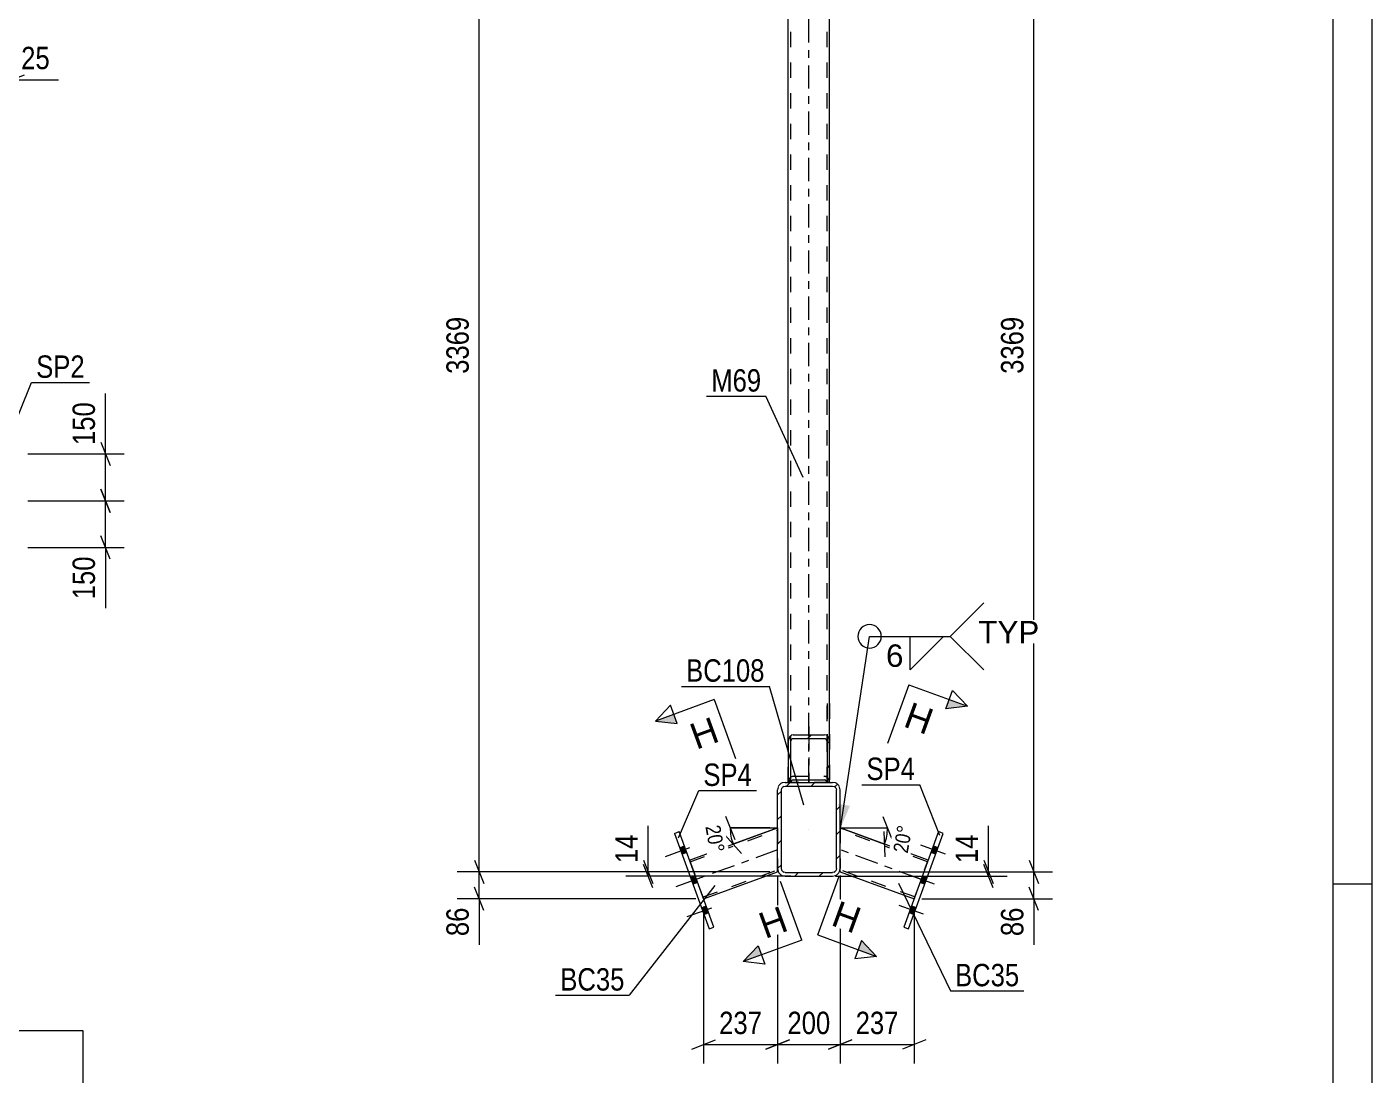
# Model space of a CAD drawing. Header units: millimetres. Extents: x -81 to 760, y -449 to 145.
# Drawn here: x 587.9 to 760.1, y -324.1 to -190 of the extents above; entities that cross this region are included whole.
import ezdxf

# ---------------------------------------------------------------- set-up
doc = ezdxf.new("R2010")
doc.units = ezdxf.units.MM
doc.linetypes.add('DXK_LINE_DOT2', pattern=[3.9198, 1.9599, -1.9599])
doc.linetypes.add('DXK_LINE_DOT3', pattern=[5.9187, 2.979, -0.9799, 0.9799, -0.9799])
doc.styles.add('Arial', font='ARIAL.TTF', dxfattribs={"height": 0.2})
doc.styles.add('Arial Narrow', font='ARIALN.TTF', dxfattribs={"height": 0.2})

# ---------------------------------------------------------------- blocks, each defined once
blk = doc.blocks.new('Unknown-389626899-1162 - 18990')
at = {"color": 5, "linetype": 'Continuous'}
for p, q in [((760.08, -448.66), (760.08, 145.34)), ((755.08, -443.66), (755.08, 140.34)), ((760.08, -299.66), (755.08, -299.66))]:
    blk.add_line(p, q, dxfattribs=at)
blk = doc.blocks.new('Unknown-389626899-72568 - 18990')
at = {"color": 7, "linetype": 'Continuous'}
for p, q in [((435.08, -318.41), (595.08, -318.41)), ((435.08, -329.66), (435.08, -318.41)), ((595.08, -318.41), (595.08, -329.66)), ((435.08, -329.66), (595.08, -329.66)), ((435.08, -329.66), (435.08, -334.66)), ((595.08, -329.66), (595.08, -334.66)), ((435.08, -334.66), (595.08, -334.66)), ((435.08, -334.66), (435.08, -339.66)), ((459.08, -334.66), (459.08, -339.66)), ((494.58, -334.66), (494.58, -339.66)), ((520.58, -334.66), (520.58, -339.66)), ((533.58, -334.66), (533.58, -339.66)), ((551.08, -334.66), (551.08, -339.66)), ((573.08, -334.66), (573.08, -339.66)), ((595.08, -334.66), (595.08, -339.66)), ((435.08, -339.66), (595.08, -339.66)), ((435.08, -339.71), (435.08, -345.11)), ((435.08, -339.71), (595.08, -339.71)), ((459.08, -339.66), (459.08, -345.16)), ((494.58, -339.66), (494.58, -345.16)), ((520.58, -339.66), (520.58, -345.16)), ((533.58, -339.66), (533.58, -345.16)), ((551.08, -339.66), (551.08, -345.16)), ((573.08, -339.66), (573.08, -345.16)), ((595.08, -339.71), (595.08, -345.11)), ((435.08, -345.11), (595.08, -345.11)), ((435.08, -345.21), (435.08, -350.61)), ((435.08, -345.21), (595.08, -345.21)), ((459.08, -345.16), (459.08, -350.66)), ((494.58, -345.16), (494.58, -350.66)), ((520.58, -345.16), (520.58, -350.66)), ((533.58, -345.16), (533.58, -350.66)), ((551.08, -345.16), (551.08, -350.66)), ((573.08, -345.16), (573.08, -350.66)), ((595.08, -345.21), (595.08, -350.61)), ((435.08, -350.61), (595.08, -350.61)), ((435.08, -350.71), (435.08, -356.11)), ((435.08, -350.71), (595.08, -350.71)), ((459.08, -350.66), (459.08, -356.16)), ((494.58, -350.66), (494.58, -356.16)), ((520.58, -350.66), (520.58, -356.16)), ((533.58, -350.66), (533.58, -356.16)), ((551.08, -350.66), (551.08, -356.16)), ((573.08, -350.66), (573.08, -356.16)), ((595.08, -350.71), (595.08, -356.11)), ((435.08, -356.11), (595.08, -356.11)), ((435.08, -356.21), (435.08, -361.61)), ((435.08, -356.21), (595.08, -356.21)), ((459.08, -356.16), (459.08, -361.66)), ((494.58, -356.16), (494.58, -361.66)), ((520.58, -356.16), (520.58, -361.66)), ((533.58, -356.16), (533.58, -361.66)), ((551.08, -356.16), (551.08, -361.66)), ((573.08, -356.16), (573.08, -361.66)), ((595.08, -356.21), (595.08, -361.61)), ((435.08, -361.61), (595.08, -361.61)), ((435.08, -361.71), (435.08, -367.11)), ((435.08, -361.71), (595.08, -361.71)), ((459.08, -361.66), (459.08, -367.16)), ((494.58, -361.66), (494.58, -367.16)), ((520.58, -361.66), (520.58, -367.16)), ((533.58, -361.66), (533.58, -367.16)), ((551.08, -361.66), (551.08, -367.16)), ((573.08, -361.66), (573.08, -367.16)), ((595.08, -361.71), (595.08, -367.11)), ((435.08, -367.11), (595.08, -367.11)), ((435.08, -367.21), (435.08, -372.61)), ((435.08, -367.21), (595.08, -367.21)), ((459.08, -367.16), (459.08, -372.66)), ((494.58, -367.16), (494.58, -372.66)), ((520.58, -367.16), (520.58, -372.66)), ((533.58, -367.16), (533.58, -372.66)), ((551.08, -367.16), (551.08, -372.66)), ((573.08, -367.16), (573.08, -372.66)), ((595.08, -367.21), (595.08, -372.61)), ((435.08, -372.61), (595.08, -372.61)), ((435.08, -372.71), (435.08, -378.11)), ((435.08, -372.71), (595.08, -372.71)), ((459.08, -372.66), (459.08, -378.16)), ((494.58, -372.66), (494.58, -378.16)), ((520.58, -372.66), (520.58, -378.16)), ((533.58, -372.66), (533.58, -378.16)), ((551.08, -372.66), (551.08, -378.16)), ((573.08, -372.66), (573.08, -378.16)), ((595.08, -372.71), (595.08, -378.11)), ((435.08, -378.11), (595.08, -378.11)), ((435.08, -378.21), (435.08, -383.61)), ((435.08, -378.21), (595.08, -378.21)), ((459.08, -378.16), (459.08, -383.66)), ((494.58, -378.16), (494.58, -383.66)), ((520.58, -378.16), (520.58, -383.66)), ((533.58, -378.16), (533.58, -383.66)), ((551.08, -378.16), (551.08, -383.66)), ((573.08, -378.16), (573.08, -383.66)), ((595.08, -378.21), (595.08, -383.61)), ((435.08, -383.61), (595.08, -383.61)), ((435.08, -383.71), (435.08, -389.11)), ((435.08, -383.71), (595.08, -383.71)), ((459.08, -383.66), (459.08, -389.16)), ((494.58, -383.66), (494.58, -389.16)), ((520.58, -383.66), (520.58, -389.16)), ((533.58, -383.66), (533.58, -389.16)), ((551.08, -383.66), (551.08, -389.16)), ((573.08, -383.66), (573.08, -389.16)), ((595.08, -383.71), (595.08, -389.11)), ((435.08, -389.11), (595.08, -389.11)), ((435.08, -389.21), (435.08, -394.61)), ((435.08, -389.21), (595.08, -389.21)), ((459.08, -389.16), (459.08, -394.66)), ((494.58, -389.16), (494.58, -394.66)), ((520.58, -389.16), (520.58, -394.66)), ((533.58, -389.16), (533.58, -394.66)), ((551.08, -389.16), (551.08, -394.66)), ((573.08, -389.16), (573.08, -394.66)), ((595.08, -389.21), (595.08, -394.61)), ((435.08, -394.61), (595.08, -394.61)), ((435.08, -394.71), (435.08, -400.11)), ((435.08, -394.71), (595.08, -394.71)), ((459.08, -394.66), (459.08, -400.16)), ((494.58, -394.66), (494.58, -400.16)), ((520.58, -394.66), (520.58, -400.16)), ((533.58, -394.66), (533.58, -400.16)), ((551.08, -394.66), (551.08, -400.16)), ((573.08, -394.66), (573.08, -400.16)), ((595.08, -394.71), (595.08, -400.11)), ((435.08, -400.11), (595.08, -400.11)), ((435.08, -400.21), (435.08, -405.61)), ((435.08, -400.21), (595.08, -400.21)), ((459.08, -400.16), (459.08, -405.66)), ((494.58, -400.16), (494.58, -405.66)), ((520.58, -400.16), (520.58, -405.66)), ((533.58, -400.16), (533.58, -405.66)), ((551.08, -400.16), (551.08, -405.66)), ((573.08, -400.16), (573.08, -405.66)), ((595.08, -400.21), (595.08, -405.61)), ((435.08, -405.61), (595.08, -405.61)), ((435.08, -405.71), (435.08, -411.11)), ((435.08, -405.71), (595.08, -405.71)), ((459.08, -405.66), (459.08, -411.16)), ((494.58, -405.66), (494.58, -411.16)), ((520.58, -405.66), (520.58, -411.16)), ((533.58, -405.66), (533.58, -411.16)), ((551.08, -405.66), (551.08, -411.16)), ((573.08, -405.66), (573.08, -411.16)), ((595.08, -405.71), (595.08, -411.11)), ((435.08, -411.11), (595.08, -411.11)), ((435.08, -411.21), (435.08, -416.61)), ((435.08, -411.21), (595.08, -411.21)), ((459.08, -411.16), (459.08, -416.66)), ((494.58, -411.16), (494.58, -416.66)), ((520.58, -411.16), (520.58, -416.66)), ((533.58, -411.16), (533.58, -416.66)), ((551.08, -411.16), (551.08, -416.66)), ((573.08, -411.16), (573.08, -416.66)), ((595.08, -411.21), (595.08, -416.61)), ((435.08, -416.61), (595.08, -416.61)), ((435.08, -416.71), (435.08, -422.11)), ((435.08, -416.71), (595.08, -416.71)), ((459.08, -416.66), (459.08, -422.16)), ((494.58, -416.66), (494.58, -422.16)), ((520.58, -416.66), (520.58, -422.16)), ((533.58, -416.66), (533.58, -422.16)), ((551.08, -416.66), (551.08, -422.16)), ((573.08, -416.66), (573.08, -422.16)), ((595.08, -416.71), (595.08, -422.11)), ((435.08, -422.11), (595.08, -422.11)), ((435.08, -422.21), (435.08, -427.61)), ((435.08, -422.21), (595.08, -422.21)), ((459.08, -422.16), (459.08, -427.66)), ((494.58, -422.16), (494.58, -427.66)), ((520.58, -422.16), (520.58, -427.66)), ((533.58, -422.16), (533.58, -427.66)), ((551.08, -422.16), (551.08, -427.66)), ((573.08, -422.16), (573.08, -427.66)), ((595.08, -422.21), (595.08, -427.61)), ((435.08, -427.61), (595.08, -427.61)), ((435.08, -427.71), (435.08, -433.11)), ((435.08, -427.71), (595.08, -427.71)), ((459.08, -427.66), (459.08, -433.16)), ((494.58, -427.66), (494.58, -433.16)), ((520.58, -427.66), (520.58, -433.16)), ((533.58, -427.66), (533.58, -433.16)), ((551.08, -427.66), (551.08, -433.16)), ((573.08, -427.66), (573.08, -433.16)), ((595.08, -427.71), (595.08, -433.11)), ((435.08, -433.11), (595.08, -433.11)), ((435.08, -433.21), (435.08, -438.61)), ((435.08, -433.21), (595.08, -433.21)), ((459.08, -433.16), (459.08, -438.66)), ((494.58, -433.16), (494.58, -438.66)), ((520.58, -433.16), (520.58, -438.66)), ((533.58, -433.16), (533.58, -438.66)), ((551.08, -433.16), (551.08, -438.66)), ((573.08, -433.16), (573.08, -438.66)), ((595.08, -433.21), (595.08, -438.61)), ((435.08, -438.61), (595.08, -438.61)), ((435.08, -438.66), (595.08, -438.66)), ((435.08, -438.66), (435.08, -443.66)), ((551.08, -438.66), (551.08, -443.66)), ((573.08, -438.66), (573.08, -443.66)), ((595.08, -438.66), (595.08, -443.66)), ((435.08, -443.66), (595.08, -443.66))]:
    blk.add_line(p, q, dxfattribs=at)
at = {"color": 7, "style": 'Arial Narrow'}
for s, height, width, p in [('GENERAL NOTES & WELD DETAILS :', 2.8633, 1.4, (436.24, -326.1)), ('REFER TYP DRAWING TYP-01', 1.9089, 1.6, (519.78, -326)), ("MATERIAL LIST FOR ASSEMBLY MK'D", 1.9089, 1.6, (436.24, -333.6)), ('TR14', 1.909, 1.794707, (530.08, -333.69)), ('1', 1.91, 1.794707, (557.16, -333.6)), ('No. Required', 1.9089, 1.6, (566.49, -333.6)), ('Mark', 1.909, 1.7, (436.42, -338.66)), ('Profile', 1.909, 1.7, (469.5, -338.66)), ('Material', 1.909, 1.7, (499.62, -338.6)), ('No.', 1.909, 1.7, (524.58, -338.6)), ('Length', 1.909, 1.7, (535.08, -338.6)), ('Area', 1.909, 1.7, (557.58, -338.6)), ('Weight', 1.909, 1.7, (577.08, -338.6))]:
    blk.add_text(s, height=height, dxfattribs=dict(at, width=width)).set_placement(p)
at = {"color": 7, "linetype": 'Continuous', "style": 'Arial Narrow'}
for s, height, width, p in [('BC108', 1.909, 1.794707, (436.58, -344.1)), ('RHS300*200*12', 1.9089, 1.794707, (461.08, -344.1)), ('E350', 1.909, 1.794707, (500.82, -344.1)), ('1', 1.91, 1.794707, (524.94, -344.1)), ('17200', 1.909, 1.794707, (535.48, -344.1)), ('17.1', 1.909, 1.794707, (559.21, -344.1)), ('1542.5', 1.909, 1.794707, (575.85, -344.1)), ('TR14', 1.909, 1.794707, (436.58, -349.6)), ('RHS300*200*12', 1.9089, 1.794707, (461.08, -349.6)), ('E350', 1.909, 1.794707, (500.82, -349.6)), ('1', 1.91, 1.794707, (524.94, -349.6)), ('16200', 1.909, 1.794707, (535.48, -349.6)), ('16.1', 1.909, 1.794707, (559.21, -349.6)), ('1452.8', 1.909, 1.794707, (575.85, -349.6)), ('M28', 1.909, 1.794707, (436.58, -355.1)), ('SHS132*8', 1.909, 1.794707, (461.08, -355.1)), ('E350', 1.909, 1.794707, (500.82, -355.1)), ('5', 1.91, 1.794707, (524.94, -355.1)), ('4012', 1.909, 1.794707, (537.67, -355.1)), ('2.1', 1.909, 1.794707, (561.4, -355.1)), ('608.3', 1.909, 1.794707, (578.04, -355.1)), ('M29', 1.909, 1.794707, (436.58, -360.6)), ('SHS132*8', 1.909, 1.794707, (461.08, -360.6)), ('E350', 1.909, 1.794707, (500.82, -360.6)), ('9', 1.91, 1.794707, (524.94, -360.6)), ('1946', 1.909, 1.794707, (537.67, -360.6)), ('1.0', 1.909, 1.794707, (561.4, -360.6)), ('528.9', 1.909, 1.794707, (578.04, -360.6)), ('M69', 1.909, 1.794707, (436.58, -366.1)), ('SHS132*8', 1.909, 1.794707, (461.08, -366.1)), ('E350', 1.909, 1.794707, (500.82, -366.1)), ('5', 1.91, 1.794707, (524.94, -366.1)), ('2890', 1.909, 1.794707, (537.67, -366.1)), ('1.5', 1.909, 1.794707, (561.4, -366.1)), ('450.1', 1.909, 1.794707, (578.04, -366.1)), ('SP4', 1.909, 1.794707, (436.58, -371.6)), ('PL16*325', 1.909, 1.794707, (461.08, -371.6)), ('E350', 1.909, 1.794707, (500.82, -371.6)), ('10', 1.909, 1.794707, (523.85, -371.6)), ('325', 1.909, 1.794707, (539.85, -371.6)), ('0.2', 1.909, 1.794707, (561.4, -371.6)), ('132.7', 1.909, 1.794707, (578.04, -371.6)), ('P23', 1.909, 1.794707, (436.58, -377.1)), ('PL25*712', 1.909, 1.794707, (461.08, -377.1)), ('E350', 1.909, 1.794707, (500.82, -377.1)), ('1', 1.91, 1.794707, (524.94, -377.1)), ('740', 1.909, 1.794707, (539.85, -377.1)), ('1.1', 1.909, 1.794707, (561.4, -377.1)), ('103.5', 1.909, 1.794707, (578.04, -377.1)), ('SP2', 1.909, 1.794707, (436.58, -382.6)), ('PL25*440', 1.909, 1.794707, (461.08, -382.6)), ('E350', 1.909, 1.794707, (500.82, -382.6)), ('2', 1.91, 1.794707, (524.94, -382.6)), ('540', 1.909, 1.794707, (539.85, -382.6)), ('0.5', 1.909, 1.794707, (561.4, -382.6)), ('93.3', 1.909, 1.794707, (580.23, -382.6)), ('SP1', 1.909, 1.794707, (436.58, -388.1)), ('PL25*300', 1.909, 1.794707, (461.08, -388.1)), ('E350', 1.909, 1.794707, (500.82, -388.1)), ('2', 1.91, 1.794707, (524.94, -388.1)), ('440', 1.909, 1.794707, (539.85, -388.1)), ('0.3', 1.909, 1.794707, (561.4, -388.1)), ('51.8', 1.909, 1.794707, (580.23, -388.1)), ('BC35', 1.909, 1.794707, (436.58, -393.6)), ('SHS132*6', 1.909, 1.794707, (461.08, -393.6)), ('E350', 1.909, 1.794707, (500.82, -393.6)), ('4', 1.91, 1.794707, (524.94, -393.6)), ('300', 1.909, 1.794707, (539.85, -393.6)), ('0.1', 1.909, 1.794707, (561.4, -393.6)), ('26.2', 1.909, 1.794707, (580.23, -393.6)), ('ST4', 1.909, 1.794707, (436.58, -399.1)), ('PL12*120', 1.909, 1.794707, (461.08, -399.1)), ('E350', 1.909, 1.794707, (500.82, -399.1)), ('32', 1.909, 1.794707, (523.85, -399.1)), ('120', 1.909, 1.794707, (539.85, -399.1)), ('0.0', 1.909, 1.794707, (561.4, -399.1)), ('21.4', 1.909, 1.794707, (580.23, -399.1)), ('TC45', 1.909, 1.794707, (436.58, -404.6)), ('SHS100*6', 1.909, 1.794707, (461.08, -404.6)), ('E350', 1.909, 1.794707, (500.82, -404.6)), ('4', 1.91, 1.794707, (524.94, -404.6)), ('300', 1.909, 1.794707, (539.85, -404.6)), ('0.1', 1.909, 1.794707, (561.4, -404.6)), ('20.0', 1.909, 1.794707, (580.23, -404.6)), ('M1436', 1.909, 1.794707, (436.58, -410.1)), ('RHS100*100*6', 1.9089, 1.794707, (461.08, -410.1)), ('E350', 1.909, 1.794707, (500.82, -410.1)), ('4', 1.91, 1.794707, (524.94, -410.1)), ('271', 1.909, 1.794707, (539.85, -410.1)), ('0.1', 1.909, 1.794707, (561.4, -410.1)), ('17.3', 1.909, 1.794707, (580.23, -410.1)), ('BC150', 1.909, 1.794707, (436.58, -415.6)), ('SHS132*6', 1.909, 1.794707, (461.08, -415.6)), ('E350', 1.909, 1.794707, (500.82, -415.6)), ('2', 1.91, 1.794707, (524.94, -415.6)), ('307', 1.909, 1.794707, (539.85, -415.6)), ('0.1', 1.909, 1.794707, (561.4, -415.6)), ('13.0', 1.909, 1.794707, (580.23, -415.6)), ('ST20', 1.909, 1.794707, (436.58, -421.1)), ('PL8*150', 1.909, 1.794707, (461.08, -421.1)), ('E350', 1.909, 1.794707, (500.82, -421.1)), ('6', 1.91, 1.794707, (524.94, -421.1)), ('270', 1.909, 1.794707, (539.85, -421.1)), ('0.1', 1.909, 1.794707, (561.4, -421.1)), ('11.0', 1.909, 1.794707, (580.23, -421.1)), ('BC149', 1.909, 1.794707, (436.58, -426.6)), ('SHS132*6', 1.909, 1.794707, (461.08, -426.6)), ('E350', 1.909, 1.794707, (500.82, -426.6)), ('1', 1.91, 1.794707, (524.94, -426.6)), ('333', 1.909, 1.794707, (539.85, -426.6)), ('0.2', 1.909, 1.794707, (561.4, -426.6)), ('7.4', 1.909, 1.794707, (582.41, -426.6)), ('BC149', 1.909, 1.794707, (436.58, -432.1)), ('SHS132*6', 1.909, 1.794707, (461.08, -432.1)), ('E350', 1.909, 1.794707, (500.82, -432.1)), ('1', 1.91, 1.794707, (524.94, -432.1)), ('332', 1.909, 1.794707, (539.85, -432.1)), ('0.2', 1.909, 1.794707, (561.4, -432.1)), ('7.3', 1.909, 1.794707, (582.41, -432.1)), ('ST6', 1.909, 1.794707, (436.58, -437.6)), ('PL6*96', 1.909, 1.794707, (461.08, -437.6)), ('E350', 1.909, 1.794707, (500.82, -437.6)), ('1', 1.91, 1.794707, (524.94, -437.6)), ('100', 1.909, 1.794707, (539.85, -437.6)), ('0.0', 1.909, 1.794707, (561.4, -437.6)), ('0.2', 1.909, 1.794707, (582.41, -437.6)), ('Total', 1.909, 1.7, (537.42, -442.16)), ('68.3', 1.909, 1.794707, (558.73, -442.16)), ('5087.4', 1.909, 1.794707, (575.85, -442.16))]:
    blk.add_text(s, height=height, dxfattribs=dict(at, width=width)).set_placement(p)
blk = doc.blocks.new('Bolt-389626899-33521 - 33341')
at = {"linetype": 'Continuous'}
for points in [[(672.37, -295.62), (672.07, -294.79), (671.47, -295.01), (671.77, -295.84)], [(672.37, -295.62), (672.07, -294.79), (671.47, -295.01), (671.77, -295.84)], [(672.37, -295.62), (672.07, -294.79), (671.47, -295.01), (671.77, -295.84)], [(673.78, -299.47), (673.47, -298.65), (672.87, -298.86), (673.17, -299.69)], [(673.78, -299.47), (673.47, -298.65), (672.87, -298.86), (673.17, -299.69)], [(675.18, -303.33), (674.88, -302.5), (674.28, -302.72), (674.58, -303.54)], [(675.18, -303.33), (674.88, -302.5), (674.28, -302.72), (674.58, -303.54)], [(675.18, -303.33), (674.88, -302.5), (674.28, -302.72), (674.58, -303.54)]]:
    blk.add_hatch(color=1, dxfattribs=at).paths.add_polyline_path(points)
at = {"color": 1, "linetype": 'Continuous'}
for p, q in [((672.71, -295.03), (669.59, -296.16)), ((672.71, -295.03), (669.59, -296.16)), ((672.71, -295.03), (669.59, -296.16)), ((672.07, -294.79), (671.47, -295.01)), ((672.07, -294.79), (671.47, -295.01)), ((672.07, -294.79), (671.47, -295.01)), ((672.37, -295.62), (671.77, -295.84)), ((672.37, -295.62), (671.77, -295.84)), ((672.37, -295.62), (671.77, -295.84)), ((674.11, -298.88), (670.99, -300.02)), ((674.11, -298.88), (670.99, -300.02)), ((673.47, -298.65), (672.87, -298.86)), ((673.47, -298.65), (672.87, -298.86)), ((673.78, -299.47), (673.17, -299.69)), ((673.78, -299.47), (673.17, -299.69)), ((675.52, -302.73), (672.4, -303.87)), ((675.52, -302.73), (672.4, -303.87)), ((675.52, -302.73), (672.4, -303.87)), ((674.88, -302.5), (674.28, -302.72)), ((674.88, -302.5), (674.28, -302.72)), ((674.88, -302.5), (674.28, -302.72)), ((675.18, -303.33), (674.58, -303.54)), ((675.18, -303.33), (674.58, -303.54)), ((675.18, -303.33), (674.58, -303.54))]:
    blk.add_line(p, q, dxfattribs=at)
blk = doc.blocks.new('Part-389626899-33393 - 33341')
at = {"color": 2, "linetype": 'Continuous'}
for p, q in [((703.28, -296.58), (692, -292.47)), ((692, -298.05), (692, -297.68)), ((692, -298.05), (692, -298.09)), ((692, -298.09), (701.47, -301.54))]:
    blk.add_line(p, q, dxfattribs=at)
at = {"color": 7, "linetype": 'DXK_LINE_DOT2'}
for p, q in [((692, -292.51), (692, -292.47)), ((692, -292.47), (692, -297.68)), ((703.19, -296.8), (692, -292.73)), ((701.55, -301.31), (692, -297.84)), ((701.47, -301.54), (703.28, -296.58))]:
    blk.add_line(p, q, dxfattribs=at)
at = {"color": 7, "linetype": 'DXK_LINE_DOT3'}
blk.add_line((702.37, -299.06), (692, -295.28), dxfattribs=at)
blk = doc.blocks.new('Part-389626899-33353 - 33341')
at = {"color": 2, "linetype": 'Continuous'}
for p, q in [((672.72, -296.58), (684, -292.47)), ((684, -298.09), (684, -297.68)), ((674.53, -301.54), (684, -298.09))]:
    blk.add_line(p, q, dxfattribs=at)
at = {"color": 7, "linetype": 'DXK_LINE_DOT2'}
for p, q in [((684, -292.51), (684, -292.47)), ((684, -292.47), (684, -297.68)), ((672.8, -296.8), (684, -292.73)), ((672.72, -296.58), (674.53, -301.54)), ((674.45, -301.31), (684, -297.84))]:
    blk.add_line(p, q, dxfattribs=at)
at = {"color": 7, "linetype": 'DXK_LINE_DOT3'}
blk.add_line((684, -295.28), (673.63, -299.06), dxfattribs=at)
blk = doc.blocks.new('Part-389626899-33357 - 33341')
at = {"linetype": 'Continuous'}
h = blk.add_hatch(dxfattribs=at)
h.set_pattern_fill('', scale=0.7, style=0, pattern_type=0)
h.set_pattern_definition([(45, (683.9988, -297.6845), (-1.57154, 1.57154), [])])
h.paths.add_polyline_path([(684, -287.6), (684, -297.68), (684.07, -298.05), (684.28, -298.36), (684.59, -298.57), (684.96, -298.64), (691.04, -298.64), (691.41, -298.57), (691.72, -298.36), (691.93, -298.05), (692, -297.68), (692, -287.6), (691.93, -287.24), (691.72, -286.93), (691.41, -286.72), (691.04, -286.64), (684.96, -286.64), (684.59, -286.72), (684.28, -286.93), (684.07, -287.24)])
h.paths.add_polyline_path([(684.62, -287.27), (684.78, -287.16), (684.96, -287.12), (691.04, -287.12), (691.22, -287.16), (691.38, -287.27), (691.48, -287.42), (691.52, -287.6), (691.52, -297.68), (691.48, -297.87), (691.38, -298.02), (691.22, -298.13), (691.04, -298.16), (684.96, -298.16), (684.78, -298.13), (684.62, -298.02), (684.52, -297.87), (684.48, -297.68), (684.48, -287.6), (684.52, -287.42)])
at = {"color": 2, "linetype": 'Continuous'}
for p, q in [((684.07, -287.24), (684, -287.6)), ((684.48, -287.6), (684.52, -287.42)), ((684.96, -286.64), (684.59, -286.72)), ((684.78, -287.16), (684.96, -287.12)), ((684.96, -286.64), (691.04, -286.64)), ((684.96, -287.12), (691.04, -287.12)), ((691.41, -286.72), (691.04, -286.64)), ((691.04, -287.12), (691.22, -287.16)), ((691.48, -287.42), (691.52, -287.6)), ((692, -287.6), (691.93, -287.24)), ((684, -297.68), (684, -287.6)), ((684.48, -297.68), (684.48, -287.6)), ((691.52, -297.68), (691.52, -287.6)), ((692, -297.68), (692, -287.6)), ((684, -297.68), (684.07, -298.05)), ((684.52, -297.87), (684.48, -297.68)), ((691.52, -297.68), (691.48, -297.87)), ((691.93, -298.05), (692, -297.68)), ((684.59, -298.57), (684.96, -298.64)), ((684.96, -298.16), (684.78, -298.13)), ((684.96, -298.16), (691.04, -298.16)), ((684.96, -298.64), (691.04, -298.64)), ((691.22, -298.13), (691.04, -298.16)), ((691.04, -298.64), (691.41, -298.57))]:
    blk.add_line(p, q, dxfattribs=at)
at = {"color": 7, "linetype": 'DXK_LINE_DOT3'}
blk.add_line((688, -292.64), (688, -292.64), dxfattribs=at)
at = {"color": 2, "linetype": 'Continuous'}
for centre, radius, start, end in [((684.96, -287.6), 0.96, 112.5, 157.5), ((684.96, -287.6), 0.48, 112.5, 157.5), ((691.04, -287.6), 0.48, 22.5, 67.5), ((691.04, -287.6), 0.96, 22.5, 67.5), ((684.96, -297.68), 0.96, 202.5, 247.5), ((684.96, -297.68), 0.48, 202.5, 247.5), ((691.04, -297.68), 0.48, 292.5, 337.5), ((691.04, -297.68), 0.96, 292.5, 337.5)]:
    blk.add_arc(centre, radius, start, end, dxfattribs=at)
blk = doc.blocks.new('Part-389626899-33349 - 33341')
at = {"color": 7, "linetype": 'DXK_LINE_DOT2'}
for p, q in [((685.36, -171.04), (690.64, -171.04)), ((685.36, -176.2), (685.36, -171.04)), ((685.68, -286.64), (685.68, -171.04)), ((690.32, -286.64), (690.32, -171.04)), ((690.64, -176.2), (690.64, -171.04)), ((685.36, -286.64), (685.36, -281.49)), ((690.64, -286.64), (690.64, -281.49)), ((690.64, -286.64), (685.36, -286.64))]:
    blk.add_line(p, q, dxfattribs=at)
at = {"color": 7, "linetype": 'DXK_LINE_DOT3'}
blk.add_line((688, -286.64), (688, -171.04), dxfattribs=at)
at = {"color": 2, "linetype": 'Continuous'}
for p, q in [((685.36, -281.49), (685.36, -176.2)), ((690.64, -281.49), (690.64, -176.2))]:
    blk.add_line(p, q, dxfattribs=at)
blk = doc.blocks.new('Part-389626899-33394 - 33341')
at = {"color": 2, "linetype": 'Continuous'}
for p, q in [((670.8, -293.17), (671.4, -292.95)), ((670.8, -293.17), (675.25, -305.39)), ((675.85, -305.17), (671.4, -292.95)), ((675.25, -305.39), (675.85, -305.17))]:
    blk.add_line(p, q, dxfattribs=at)
at = {"color": 7, "linetype": 'DXK_LINE_DOT3'}
blk.add_line((673.32, -299.17), (673.32, -299.17), dxfattribs=at)
blk = doc.blocks.new('Bolt-389626899-33524 - 33341')
at = {"linetype": 'Continuous'}
for points in [[(704.23, -295.84), (704.53, -295.01), (703.93, -294.79), (703.62, -295.62)], [(704.23, -295.84), (704.53, -295.01), (703.93, -294.79), (703.62, -295.62)], [(704.23, -295.84), (704.53, -295.01), (703.93, -294.79), (703.62, -295.62)], [(702.82, -299.69), (703.12, -298.86), (702.52, -298.65), (702.22, -299.47)], [(702.82, -299.69), (703.12, -298.86), (702.52, -298.65), (702.22, -299.47)], [(701.42, -303.54), (701.72, -302.72), (701.12, -302.5), (700.82, -303.33)], [(701.42, -303.54), (701.72, -302.72), (701.12, -302.5), (700.82, -303.33)], [(701.42, -303.54), (701.72, -302.72), (701.12, -302.5), (700.82, -303.33)]]:
    blk.add_hatch(color=1, dxfattribs=at).paths.add_polyline_path(points)
at = {"color": 1, "linetype": 'Continuous'}
for p, q in [((705.47, -295.82), (702.35, -294.69)), ((705.47, -295.82), (702.35, -294.69)), ((705.47, -295.82), (702.35, -294.69)), ((704.23, -295.84), (703.62, -295.62)), ((704.23, -295.84), (703.62, -295.62)), ((704.23, -295.84), (703.62, -295.62)), ((704.53, -295.01), (703.93, -294.79)), ((704.53, -295.01), (703.93, -294.79)), ((704.53, -295.01), (703.93, -294.79)), ((704.06, -299.67), (700.94, -298.54)), ((704.06, -299.67), (700.94, -298.54)), ((702.82, -299.69), (702.22, -299.47)), ((702.82, -299.69), (702.22, -299.47)), ((703.12, -298.86), (702.52, -298.65)), ((703.12, -298.86), (702.52, -298.65)), ((702.66, -303.53), (699.54, -302.39)), ((702.66, -303.53), (699.54, -302.39)), ((702.66, -303.53), (699.54, -302.39)), ((701.72, -302.72), (701.12, -302.5)), ((701.72, -302.72), (701.12, -302.5)), ((701.72, -302.72), (701.12, -302.5)), ((701.42, -303.54), (700.82, -303.33)), ((701.42, -303.54), (700.82, -303.33)), ((701.42, -303.54), (700.82, -303.33))]:
    blk.add_line(p, q, dxfattribs=at)
blk = doc.blocks.new('Part-389626899-33397 - 33341')
at = {"color": 2, "linetype": 'Continuous'}
for p, q in [((704.6, -292.95), (700.15, -305.17)), ((700.75, -305.39), (705.2, -293.17)), ((705.2, -293.17), (704.6, -292.95)), ((700.15, -305.17), (700.75, -305.39))]:
    blk.add_line(p, q, dxfattribs=at)
at = {"color": 7, "linetype": 'DXK_LINE_DOT3'}
blk.add_line((702.67, -299.17), (702.67, -299.17), dxfattribs=at)
blk = doc.blocks.new('Part-389626899-33449 - 33341')
at = {"linetype": 'Continuous'}
h = blk.add_hatch(dxfattribs=at)
h.set_pattern_fill('', scale=0.7, style=0, pattern_type=0)
h.set_pattern_definition([(45, (685.3588, -286.6445), (-1.57154, 1.57154), [])])
h.paths.add_polyline_path([(685.36, -281.49), (685.36, -286.64), (685.68, -286.64), (685.68, -281.49), (685.7, -281.31), (685.77, -281.15), (685.88, -281.05), (686, -281.02), (690, -281.02), (690.12, -281.05), (690.23, -281.15), (690.29, -281.31), (690.32, -281.49), (690.32, -286.64), (690.64, -286.64), (690.64, -281.49), (690.59, -281.13), (690.45, -280.82), (690.24, -280.61), (690, -280.54), (686, -280.54), (685.75, -280.61), (685.55, -280.82), (685.41, -281.13)])
at = {"color": 2, "linetype": 'Continuous'}
for p, q in [((686, -280.54), (685.75, -280.61)), ((686, -280.54), (690, -280.54)), ((690.24, -280.61), (690, -280.54)), ((685.41, -281.13), (685.36, -281.49)), ((685.36, -281.49), (685.36, -286.64)), ((685.68, -281.49), (685.7, -281.31)), ((685.68, -286.64), (685.68, -281.49)), ((685.88, -281.05), (686, -281.02)), ((686, -281.02), (690, -281.02)), ((690, -281.02), (690.12, -281.05)), ((690.29, -281.31), (690.32, -281.49)), ((690.32, -281.49), (690.32, -286.64)), ((690.64, -281.49), (690.59, -281.13)), ((690.64, -286.64), (690.64, -281.49)), ((685.36, -286.64), (685.68, -286.64)), ((685.7, -286.61), (685.7, -286.64)), ((686, -286.32), (685.88, -286.36)), ((686, -286.32), (690, -286.32)), ((690.12, -286.36), (690, -286.32)), ((690.3, -286.64), (690.29, -286.61)), ((690.32, -286.64), (690.64, -286.64))]:
    blk.add_line(p, q, dxfattribs=at)
at = {"color": 7, "linetype": 'DXK_LINE_DOT2'}
for p, q in [((685.36, -286.64), (685.36, -281.49)), ((685.68, -286.64), (685.68, -281.49)), ((690.32, -281.49), (690.32, -286.64)), ((690.64, -286.64), (690.64, -281.49)), ((685.36, -286.64), (685.38, -286.64)), ((685.38, -286.64), (685.41, -286.43)), ((685.38, -286.64), (685.7, -286.64)), ((685.75, -285.92), (686, -285.84)), ((686, -285.84), (690, -285.84)), ((690, -285.84), (690.24, -285.92)), ((690.32, -286.64), (690.3, -286.64)), ((690.3, -286.64), (690.64, -286.64)), ((690.59, -286.43), (690.62, -286.64))]:
    blk.add_line(p, q, dxfattribs=at)
at = {"color": 7, "linetype": 'DXK_LINE_DOT3'}
blk.add_line((688, -286.64), (688, -284.45), dxfattribs=at)
at = {"color": 2, "linetype": 'Continuous'}
for centre, radius, start, end in [((686.25, -281.32), 0.863, 124.9769, 167.0015), ((689.75, -281.32), 0.863, 12.9985, 55.0231), ((686.12, -281.41), 0.432, 124.9769, 167.0015), ((689.87, -281.41), 0.432, 12.9985, 55.0231), ((686.12, -286.71), 0.432, 124.9769, 167.0015), ((689.87, -286.71), 0.432, 12.9985, 55.0231)]:
    blk.add_arc(centre, radius, start, end, dxfattribs=at)
at = {"color": 7, "linetype": 'DXK_LINE_DOT2'}
for centre, start, end in [((686.25, -286.62), 124.9769, 167.0015), ((689.75, -286.62), 12.9985, 55.0231)]:
    blk.add_arc(centre, 0.863, start, end, dxfattribs=at)
blk = doc.blocks.new('Part-389626899-33452 - 33341')
at = {"color": 7, "linetype": 'DXK_LINE_DOT2'}
for p, q in [((685.36, -286.64), (685.36, -276.54)), ((685.68, -286.64), (685.68, -276.54)), ((690.32, -276.54), (690.32, -286.64)), ((690.64, -276.54), (690.64, -286.64)), ((685.36, -286.64), (690.64, -286.64)), ((685.41, -286.43), (685.38, -286.64)), ((685.7, -286.64), (685.7, -286.61)), ((685.88, -285.88), (685.75, -285.92)), ((686, -285.84), (685.88, -285.88)), ((685.88, -286.36), (686, -286.32)), ((686, -285.84), (690, -285.84)), ((686, -286.32), (690, -286.32)), ((690.23, -285.91), (690, -285.84)), ((690, -286.32), (690.12, -286.36)), ((690.24, -285.92), (690.23, -285.91)), ((690.29, -286.61), (690.3, -286.64)), ((690.32, -286.64), (690.3, -286.64)), ((690.62, -286.64), (690.59, -286.43))]:
    blk.add_line(p, q, dxfattribs=at)
at = {"color": 7, "linetype": 'DXK_LINE_DOT3'}
blk.add_line((688, -279.5), (688, -286.64), dxfattribs=at)
at = {"color": 7, "linetype": 'DXK_LINE_DOT2'}
for centre, radius, start, end in [((686.25, -286.62), 0.863, 124.9769, 167.0015), ((686.12, -286.71), 0.432, 124.9769, 167.0015), ((689.87, -286.71), 0.432, 12.9985, 55.0231), ((689.75, -286.62), 0.863, 12.9985, 55.0231)]:
    blk.add_arc(centre, radius, start, end, dxfattribs=at)
blk = doc.blocks.new('StraightDimension-389626899-35190 - 33341')
at = {"color": 7, "linetype": 'Continuous'}
for p, q in [((684, -298.68), (684, -322.61)), ((692, -298.58), (692, -322.61)), ((682.5, -320.81), (685.5, -319.61)), ((684, -320.21), (692, -320.21)), ((693.5, -319.61), (690.5, -320.81))]:
    blk.add_line(p, q, dxfattribs=at)
at = {"color": 0}
blk.add_wipeout([(691.34, -319.46), (691.34, -315.26), (684.66, -315.26), (684.66, -319.46)], dxfattribs=at)
at = {"color": 3, "style": 'Arial Narrow'}
blk.add_text('200', height=2.863, dxfattribs=at).set_placement((685.26, -318.86))
blk = doc.blocks.new('StraightDimension-389626899-35402 - 33341')
at = {"color": 7, "linetype": 'Continuous'}
for p, q in [((666.83, -296.59), (668.03, -299.59)), ((668.03, -300.14), (666.83, -297.14)), ((683, -298.09), (664.58, -298.09)), ((685.68, -298.64), (664.58, -298.64)), ((667.43, -298.64), (667.43, -298.09))]:
    blk.add_line(p, q, dxfattribs=at)
at = {"color": 0}
blk.add_wipeout([(666.68, -292.71), (662.48, -292.71), (662.48, -297.57), (666.68, -297.57)], dxfattribs=at)
at = {"color": 7, "linetype": 'Continuous'}
blk.add_line((667.43, -298.09), (667.43, -292.19), dxfattribs=at)
blk.add_line((667.43, -298.09), (667.43, -292.19), dxfattribs=at)
at = {"color": 3, "style": 'Arial Narrow'}
blk.add_text('14', height=2.863, rotation=90.0002, dxfattribs=at).set_placement((666.08, -296.97))
blk = doc.blocks.new('StraightDimension-389626899-35464 - 33341')
at = {"color": 7, "linetype": 'Continuous'}
for p, q in [((710.38, -296.59), (711.58, -299.59)), ((711.58, -300.14), (710.38, -297.14)), ((691.41, -298.64), (713.38, -298.64)), ((693, -298.09), (713.38, -298.09)), ((710.98, -298.64), (710.98, -298.09))]:
    blk.add_line(p, q, dxfattribs=at)
at = {"color": 0}
blk.add_wipeout([(710.23, -292.71), (706.03, -292.71), (706.03, -297.57), (710.23, -297.57)], dxfattribs=at)
at = {"color": 7, "linetype": 'Continuous'}
blk.add_line((710.98, -298.09), (710.98, -292.19), dxfattribs=at)
blk.add_line((710.98, -298.09), (710.98, -292.19), dxfattribs=at)
at = {"color": 3, "style": 'Arial Narrow'}
blk.add_text('14', height=2.863, rotation=90.0002, dxfattribs=at).set_placement((709.63, -296.97))
blk = doc.blocks.new('StraightDimension-389626899-44409 - 33341')
at = {"color": 7, "linetype": 'Continuous'}
for p, q in [((717.4, -164.82), (716.2, -161.82)), ((704.27, -163.32), (719.2, -163.32)), ((716.8, -298.09), (716.8, -163.32)), ((716.2, -296.59), (717.4, -299.59)), ((693, -298.09), (719.2, -298.09))]:
    blk.add_line(p, q, dxfattribs=at)
at = {"color": 0}
blk.add_wipeout([(716.05, -226.45), (711.85, -226.45), (711.85, -234.96), (716.05, -234.96)], dxfattribs=at)
at = {"color": 3, "style": 'Arial Narrow'}
blk.add_text('3369', height=2.863, rotation=90.0002, dxfattribs=at).set_placement((715.45, -234.36))
blk = doc.blocks.new('StraightDimension-389626899-35189 - 33341')
at = {"color": 7, "linetype": 'Continuous'}
for p, q in [((692, -298.58), (692, -322.61)), ((701.47, -302.54), (701.47, -322.61)), ((690.5, -320.81), (693.5, -319.61)), ((692, -320.21), (701.47, -320.21)), ((702.97, -319.61), (699.97, -320.81))]:
    blk.add_line(p, q, dxfattribs=at)
at = {"color": 0}
blk.add_wipeout([(700.08, -319.46), (700.08, -315.26), (693.39, -315.26), (693.39, -319.46)], dxfattribs=at)
at = {"color": 3, "style": 'Arial Narrow'}
blk.add_text('237', height=2.863, dxfattribs=at).set_placement((693.99, -318.86))
blk = doc.blocks.new('StraightDimension-389626899-35191 - 33341')
at = {"color": 7, "linetype": 'Continuous'}
for p, q in [((684, -298.68), (684, -322.61)), ((674.53, -302.54), (674.53, -322.61)), ((673.03, -320.81), (676.03, -319.61)), ((674.53, -320.21), (684, -320.21)), ((685.5, -319.61), (682.5, -320.81))]:
    blk.add_line(p, q, dxfattribs=at)
at = {"color": 0}
blk.add_wipeout([(682.61, -319.46), (682.61, -315.26), (675.92, -315.26), (675.92, -319.46)], dxfattribs=at)
at = {"color": 3, "style": 'Arial Narrow'}
blk.add_text('237', height=2.863, dxfattribs=at).set_placement((676.52, -318.86))
blk = doc.blocks.new('AngleDimension-389626899-44219 - 33341')
at = {"color": 7, "linetype": 'Continuous'}
for p, q in [((677.33, -290.97), (678.53, -293.97)), ((683, -292.47), (677.93, -292.47)), ((677.93, -292.47), (683.93, -292.47)), ((678.3, -294.53), (683.93, -292.47)), ((679.37, -295.73), (677.22, -293.32))]:
    blk.add_line(p, q, dxfattribs=at)
blk.add_arc((683.93, -292.47), 6, 180, 199.9993, dxfattribs=at)
at = {"color": 0}
blk.add_wipeout([(675.04, -296.23), (677.79, -295.74), (677.05, -291.5), (674.29, -291.99)], dxfattribs=at)
at = {"color": 3, "style": 'Arial Narrow'}
blk.add_text('20°', height=1.909, rotation=-80.0021, dxfattribs=at).set_placement((674.75, -292.31))
blk = doc.blocks.new('AngleDimension-389626899-44224 - 33341')
at = {"color": 7, "linetype": 'Continuous'}
for p, q in [((698.06, -292.5), (692.06, -292.5)), ((697.7, -294.55), (692.06, -292.5)), ((697.46, -291), (698.66, -294)), ((692.94, -292.82), (697.7, -294.55)), ((697.75, -296.17), (697.65, -292.94))]:
    blk.add_line(p, q, dxfattribs=at)
blk.add_arc((692.06, -292.5), 6, 340.0006, 0, dxfattribs=at)
at = {"color": 0}
blk.add_wipeout([(701.71, -292.01), (698.95, -291.53), (698.21, -295.77), (700.96, -296.25)], dxfattribs=at)
at = {"color": 3, "style": 'Arial Narrow'}
blk.add_text('20°', height=1.909, rotation=80.0021, dxfattribs=at).set_placement((700.64, -295.79))
blk = doc.blocks.new('StraightDimension-389626899-44298 - 33341')
at = {"color": 7, "linetype": 'Continuous'}
for p, q in [((646.42, -164.82), (645.22, -161.82)), ((671.72, -163.32), (642.97, -163.32)), ((645.82, -298.09), (645.82, -163.32)), ((645.22, -296.59), (646.42, -299.59)), ((683, -298.09), (642.97, -298.09))]:
    blk.add_line(p, q, dxfattribs=at)
at = {"color": 0}
blk.add_wipeout([(645.07, -226.45), (640.87, -226.45), (640.87, -234.96), (645.07, -234.96)], dxfattribs=at)
at = {"color": 3, "style": 'Arial Narrow'}
blk.add_text('3369', height=2.863, rotation=90.0002, dxfattribs=at).set_placement((644.47, -234.36))
blk = doc.blocks.new('StraightDimension-389626899-44299 - 33341')
at = {"color": 7, "linetype": 'Continuous'}
for p, q in [((645.22, -296.59), (646.42, -299.59)), ((683, -298.09), (642.97, -298.09)), ((645.82, -301.54), (645.82, -298.09)), ((646.42, -303.04), (645.22, -300.04)), ((673.53, -301.54), (642.97, -301.54))]:
    blk.add_line(p, q, dxfattribs=at)
at = {"color": 0}
blk.add_wipeout([(645.07, -302.06), (640.87, -302.06), (640.87, -306.92), (645.07, -306.92)], dxfattribs=at)
at = {"color": 7, "linetype": 'Continuous'}
blk.add_line((645.82, -301.54), (645.82, -307.45), dxfattribs=at)
blk.add_line((645.82, -301.54), (645.82, -307.45), dxfattribs=at)
at = {"color": 3, "style": 'Arial Narrow'}
blk.add_text('86', height=2.863, rotation=90.0002, dxfattribs=at).set_placement((644.47, -306.32))
blk = doc.blocks.new('StraightDimension-389626899-44410 - 33341')
at = {"color": 7, "linetype": 'Continuous'}
for p, q in [((716.2, -296.59), (717.4, -299.59)), ((693, -298.09), (719.2, -298.09)), ((716.8, -301.54), (716.8, -298.09)), ((717.4, -303.04), (716.2, -300.04)), ((702.47, -301.54), (719.2, -301.54))]:
    blk.add_line(p, q, dxfattribs=at)
at = {"color": 0}
blk.add_wipeout([(716.05, -302.07), (711.85, -302.07), (711.85, -306.92), (716.05, -306.92)], dxfattribs=at)
at = {"color": 7, "linetype": 'Continuous'}
blk.add_line((716.8, -301.54), (716.8, -307.45), dxfattribs=at)
blk.add_line((716.8, -301.54), (716.8, -307.45), dxfattribs=at)
at = {"color": 3, "style": 'Arial Narrow'}
blk.add_text('86', height=2.863, rotation=90.0002, dxfattribs=at).set_placement((715.45, -306.32))
blk = doc.blocks.new('StraightDimension-389626899-58174 - 48534')
at = {"color": 7, "linetype": 'Continuous'}
for p, q in [((585.06, -240.8), (585.06, -193.87)), ((586.06, -240.8), (586.06, -193.87)), ((583.56, -197.32), (586.56, -196.12)), ((587.56, -196.12), (584.56, -197.32)), ((585.06, -196.72), (586.06, -196.72))]:
    blk.add_line(p, q, dxfattribs=at)
at = {"color": 0}
blk.add_wipeout([(591.44, -195.97), (591.44, -191.77), (586.59, -191.77), (586.59, -195.97)], dxfattribs=at)
at = {"color": 7, "linetype": 'Continuous'}
blk.add_line((586.06, -196.72), (591.97, -196.72), dxfattribs=at)
blk.add_line((586.06, -196.72), (591.97, -196.72), dxfattribs=at)
at = {"color": 3, "style": 'Arial Narrow'}
blk.add_text('25', height=2.863, dxfattribs=at).set_placement((587.19, -195.37))
blk = doc.blocks.new('StraightDimension-389626899-69636 - 48534')
at = {"color": 7, "linetype": 'Continuous'}
for p, q in [((597.38, -243.1), (598.58, -246.1)), ((588.02, -244.6), (600.38, -244.6)), ((597.98, -250.6), (597.98, -244.6)), ((598.58, -252.1), (597.38, -249.1)), ((588.02, -250.6), (600.38, -250.6))]:
    blk.add_line(p, q, dxfattribs=at)
at = {"color": 0}
blk.add_wipeout([(597.23, -237.39), (593.03, -237.39), (593.03, -244.07), (597.23, -244.07)], dxfattribs=at)
at = {"color": 7, "linetype": 'Continuous'}
blk.add_line((597.98, -244.6), (597.98, -236.86), dxfattribs=at)
blk.add_line((597.98, -244.6), (597.98, -236.86), dxfattribs=at)
at = {"color": 3, "style": 'Arial Narrow'}
blk.add_text('150', height=2.863, rotation=90.0002, dxfattribs=at).set_placement((596.63, -243.47))
blk = doc.blocks.new('StraightDimension-389626899-69637 - 48534')
at = {"color": 7, "linetype": 'Continuous'}
for p, q in [((597.38, -249.1), (598.58, -252.1)), ((588.02, -250.6), (600.38, -250.6)), ((597.98, -256.6), (597.98, -250.6)), ((598.58, -258.1), (597.38, -255.1)), ((588.02, -256.6), (600.38, -256.6))]:
    blk.add_line(p, q, dxfattribs=at)
at = {"color": 0}
blk.add_wipeout([(597.23, -257.12), (593.03, -257.12), (593.03, -263.81), (597.23, -263.81)], dxfattribs=at)
at = {"color": 7, "linetype": 'Continuous'}
blk.add_line((597.98, -256.6), (597.98, -264.33), dxfattribs=at)
blk.add_line((597.98, -256.6), (597.98, -264.33), dxfattribs=at)
at = {"color": 3, "style": 'Arial Narrow'}
blk.add_text('150', height=2.863, rotation=90.0002, dxfattribs=at).set_placement((596.63, -263.21))
blk = doc.blocks.new('Mark-389626899-70507 - 33341')
at = {"color": 0}
blk.add_wipeout([(714.93, -312.74), (714.93, -309.74), (706.71, -309.74), (706.71, -312.74)], dxfattribs=at)
blk.add_wipeout([(714.93, -312.74), (714.93, -309.74), (706.71, -309.74), (706.71, -312.74)], dxfattribs=at)
at = {"color": 30, "linetype": 'Continuous'}
for p, q in [((699.45, -299.53), (706.11, -313.34)), ((706.11, -313.34), (715.53, -313.34))]:
    blk.add_line(p, q, dxfattribs=at)
at = {"color": 3, "style": 'Arial Narrow'}
blk.add_text('BC35', height=2.863, dxfattribs=at).set_placement((706.71, -312.74))
blk = doc.blocks.new('Mark-389626899-34986 - 33341')
at = {"color": 0}
blk.add_wipeout([(680.71, -287.1), (680.71, -284.1), (674.5, -284.1), (674.5, -287.1)], dxfattribs=at)
blk.add_wipeout([(680.71, -287.1), (680.71, -284.1), (674.5, -284.1), (674.5, -287.1)], dxfattribs=at)
at = {"color": 30, "linetype": 'Continuous'}
for p, q in [((671.31, -293.76), (673.9, -287.7)), ((673.9, -287.7), (681.31, -287.7))]:
    blk.add_line(p, q, dxfattribs=at)
at = {"color": 3, "style": 'Arial Narrow'}
blk.add_text('SP4', height=2.863, dxfattribs=at).set_placement((674.5, -287.1))
blk = doc.blocks.new('SectionMark-389626899-71167 - 33341')
at = {"linetype": 'Continuous'}
blk.add_hatch(color=6, dxfattribs=at).paths.add_polyline_path([(705.53, -277.22), (705.96, -276.04), (708.31, -276.9)])
at = {"color": 6, "linetype": 'Continuous'}
for p, q in [((705.53, -277.22), (706.39, -274.87)), ((706.39, -274.87), (708.31, -276.9)), ((708.31, -276.9), (705.53, -277.22)), ((696.66, -308.91), (693.88, -309.23))]:
    blk.add_line(p, q, dxfattribs=at)
at = {"color": 0, "linetype": 'Continuous'}
for points in [[(703.1, -280.59), (704.3, -277.3), (701.13, -276.15), (699.94, -279.44)], [(693.85, -306.02), (695.04, -302.73), (691.88, -301.58), (690.68, -304.87)]]:
    blk.add_wipeout(points, dxfattribs=at)
at = {"linetype": 'Continuous'}
blk.add_hatch(color=6, dxfattribs=at).paths.add_polyline_path([(694.31, -308.05), (694.74, -306.88), (696.66, -308.91)])
at = {"color": 6, "linetype": 'Continuous'}
for p, q in [((700.79, -274.16), (698.06, -281.68)), ((700.79, -274.16), (708.31, -276.9)), ((689.14, -306.17), (691.88, -298.65)), ((689.14, -306.17), (696.66, -308.91)), ((694.74, -306.88), (693.88, -309.23)), ((696.66, -308.91), (694.74, -306.88))]:
    blk.add_line(p, q, dxfattribs=at)
at = {"color": 3, "linetype": 'Continuous', "style": 'Arial'}
for p in [(699.94, -279.44), (690.68, -304.87)]:
    blk.add_text('H', height=3.34, rotation=-20.002, dxfattribs=at).set_placement(p)
blk = doc.blocks.new('Mark-389626899-34981 - 33341')
at = {"color": 0}
blk.add_wipeout([(701.58, -286.34), (701.58, -283.34), (695.37, -283.34), (695.37, -286.34)], dxfattribs=at)
blk.add_wipeout([(701.58, -286.34), (701.58, -283.34), (695.37, -283.34), (695.37, -286.34)], dxfattribs=at)
at = {"color": 30, "linetype": 'Continuous'}
for p in [(694.77, -286.94), (704.77, -293.46)]:
    blk.add_line(p, (702.18, -286.94), dxfattribs=at)
at = {"color": 3, "style": 'Arial Narrow'}
blk.add_text('SP4', height=2.863, dxfattribs=at).set_placement((695.37, -286.34))
blk = doc.blocks.new('SectionMark-389626899-70967 - 33341')
at = {"linetype": 'Continuous'}
blk.add_hatch(color=6, dxfattribs=at).paths.add_polyline_path([(670.73, -277.94), (671.16, -279.12), (668.38, -278.8)])
at = {"color": 6, "linetype": 'Continuous'}
for p, q in [((668.38, -278.8), (670.3, -276.77)), ((671.16, -279.12), (670.3, -276.77)), ((668.38, -278.8), (671.16, -279.12)), ((682.36, -309.91), (679.59, -309.59))]:
    blk.add_line(p, q, dxfattribs=at)
at = {"color": 0, "linetype": 'Continuous'}
for points in [[(676.75, -281.34), (675.56, -278.05), (672.39, -279.2), (673.59, -282.49)], [(685.56, -305.55), (684.37, -302.26), (681.2, -303.41), (682.4, -306.7)]]:
    blk.add_wipeout(points, dxfattribs=at)
at = {"linetype": 'Continuous'}
blk.add_hatch(color=6, dxfattribs=at).paths.add_polyline_path([(681.51, -307.56), (681.93, -308.73), (679.59, -309.59)])
at = {"color": 6, "linetype": 'Continuous'}
for p, q in [((675.9, -276.06), (668.38, -278.8)), ((675.9, -276.06), (678.63, -283.58)), ((687.1, -306.85), (684.37, -299.33)), ((687.1, -306.85), (679.59, -309.59)), ((679.59, -309.59), (681.51, -307.56)), ((681.51, -307.56), (682.36, -309.91))]:
    blk.add_line(p, q, dxfattribs=at)
at = {"color": 3, "linetype": 'Continuous', "style": 'Arial'}
for p in [(673.59, -282.49), (682.4, -306.7)]:
    blk.add_text('H', height=3.34, rotation=20.002, dxfattribs=at).set_placement(p)
blk = doc.blocks.new('Mark-389626899-70500 - 33341')
at = {"color": 0}
blk.add_wipeout([(664.41, -313.29), (664.41, -310.29), (656.19, -310.29), (656.19, -313.29)], dxfattribs=at)
blk.add_wipeout([(664.41, -313.29), (664.41, -310.29), (656.19, -310.29), (656.19, -313.29)], dxfattribs=at)
at = {"color": 30, "linetype": 'Continuous'}
for p in [(675.96, -299.85), (655.59, -313.89)]:
    blk.add_line(p, (665.01, -313.89), dxfattribs=at)
at = {"color": 3, "style": 'Arial Narrow'}
blk.add_text('BC35', height=2.863, dxfattribs=at).set_placement((656.19, -313.29))
blk = doc.blocks.new('WeldMark-389626899-71192 - 33341')
at = {"linetype": 'Continuous'}
blk.add_hatch(color=30, dxfattribs=at).paths.add_polyline_path([(693.25, -289.64), (692.06, -292.5), (691.77, -289.42)])
at = {"color": 3, "linetype": 'Continuous'}
for q in [(710.38, -263.67), (710.38, -272.25)]:
    blk.add_line((706.1, -267.96), q, dxfattribs=at)
at = {"color": 30, "linetype": 'Continuous'}
blk.add_line((692.06, -292.5), (695.77, -267.96), dxfattribs=at)
at = {"color": 3, "linetype": 'Continuous'}
blk.add_arc((695.77, -267.96), 1.5, 90, 270, dxfattribs=at)
at = {"color": 0}
blk.add_wipeout([(700.3, -272.06), (700.3, -268.66), (697.67, -268.66), (697.67, -272.06)], dxfattribs=at)
at = {"color": 30, "linetype": 'Continuous'}
blk.add_line((695.77, -267.96), (706.1, -267.96), dxfattribs=at)
at = {"color": 3, "linetype": 'Continuous'}
for p, q in [((700.96, -267.96), (705.24, -267.96)), ((705.24, -267.96), (700.96, -272.25)), ((700.96, -272.25), (700.96, -267.96))]:
    blk.add_line(p, q, dxfattribs=at)
blk.add_arc((695.77, -267.96), 1.5, 270, 90, dxfattribs=at)
at = {"color": 3, "style": 'Arial'}
blk.add_text('6', height=2.87, dxfattribs=at).set_placement((697.87, -271.86))
at = {"color": 0, "linetype": 'Continuous'}
blk.add_wipeout([(717.47, -268.86), (717.47, -265.86), (709.7, -265.86), (709.7, -268.86)], dxfattribs=at)
blk.add_wipeout([(717.47, -268.86), (717.47, -265.86), (709.7, -265.86), (709.7, -268.86)], dxfattribs=at)
at = {"color": 3, "linetype": 'Continuous', "style": 'Arial'}
blk.add_text('TYP', height=2.865, dxfattribs=at).set_placement((709.7, -268.86))
blk = doc.blocks.new('Mark-389626899-70515 - 33341')
at = {"color": 0}
blk.add_wipeout([(682.34, -273.76), (682.34, -270.76), (672.29, -270.76), (672.29, -273.76)], dxfattribs=at)
blk.add_wipeout([(682.34, -273.76), (682.34, -270.76), (672.29, -270.76), (672.29, -273.76)], dxfattribs=at)
at = {"color": 30, "linetype": 'Continuous'}
for p in [(671.69, -274.36), (687.36, -289.56)]:
    blk.add_line(p, (682.94, -274.36), dxfattribs=at)
at = {"color": 3, "style": 'Arial Narrow'}
blk.add_text('BC108', height=2.863, dxfattribs=at).set_placement((672.29, -273.76))
blk = doc.blocks.new('Mark-389626899-70521 - 33341')
at = {"color": 0}
blk.add_wipeout([(681.91, -236.63), (681.91, -233.63), (675.51, -233.63), (675.51, -236.63)], dxfattribs=at)
blk.add_wipeout([(681.91, -236.63), (681.91, -233.63), (675.51, -233.63), (675.51, -236.63)], dxfattribs=at)
at = {"color": 30, "linetype": 'Continuous'}
for p in [(674.91, -237.23), (687.29, -247.62)]:
    blk.add_line(p, (682.51, -237.23), dxfattribs=at)
at = {"color": 3, "style": 'Arial Narrow'}
blk.add_text('M69', height=2.863, dxfattribs=at).set_placement((675.51, -236.63))
blk = doc.blocks.new('Mark-389626899-50164 - 48534')
at = {"color": 0}
blk.add_wipeout([(595.32, -234.87), (595.32, -231.87), (589.11, -231.87), (589.11, -234.87)], dxfattribs=at)
blk.add_wipeout([(595.32, -234.87), (595.32, -231.87), (589.11, -231.87), (589.11, -234.87)], dxfattribs=at)
at = {"color": 30, "linetype": 'Continuous'}
for p, q in [((585.44, -243.12), (588.51, -235.47)), ((588.51, -235.47), (595.92, -235.47))]:
    blk.add_line(p, q, dxfattribs=at)
at = {"color": 3, "style": 'Arial Narrow'}
blk.add_text('SP2', height=2.863, dxfattribs=at).set_placement((589.11, -234.87))

msp = doc.modelspace()

# ---------------------------------------------------------------- block references
for name in ['Unknown-389626899-1162 - 18990', 'Part-389626899-33349 - 33341', 'Part-389626899-33452 - 33341', 'Part-389626899-33449 - 33341', 'Part-389626899-33357 - 33341', 'Part-389626899-33353 - 33341', 'Part-389626899-33393 - 33341', 'Part-389626899-33394 - 33341', 'Part-389626899-33397 - 33341', 'Bolt-389626899-33521 - 33341', 'Bolt-389626899-33524 - 33341', 'Unknown-389626899-72568 - 18990']:
    msp.add_blockref(name, (0, 0))

# ---------------------------------------------------------------- next in the draw order: block references
for name in ['StraightDimension-389626899-58174 - 48534', 'StraightDimension-389626899-35190 - 33341']:
    msp.add_blockref(name, (0, 0))

# ---------------------------------------------------------------- next in the draw order: block references
for name in ['StraightDimension-389626899-69636 - 48534', 'StraightDimension-389626899-35402 - 33341', 'StraightDimension-389626899-35464 - 33341']:
    msp.add_blockref(name, (0, 0))

# ---------------------------------------------------------------- next in the draw order: block references
for name in ['StraightDimension-389626899-44409 - 33341', 'Mark-389626899-50164 - 48534', 'StraightDimension-389626899-69637 - 48534', 'AngleDimension-389626899-44219 - 33341', 'StraightDimension-389626899-35191 - 33341']:
    msp.add_blockref(name, (0, 0))

# ---------------------------------------------------------------- next in the draw order: block references
for name in ['StraightDimension-389626899-44298 - 33341', 'AngleDimension-389626899-44224 - 33341', 'StraightDimension-389626899-35189 - 33341']:
    msp.add_blockref(name, (0, 0))

# ---------------------------------------------------------------- next in the draw order: block references
for name in ['Mark-389626899-70521 - 33341', 'Mark-389626899-34986 - 33341', 'StraightDimension-389626899-44299 - 33341', 'StraightDimension-389626899-44410 - 33341']:
    msp.add_blockref(name, (0, 0))

# ---------------------------------------------------------------- next in the draw order: block references
for name in ['SectionMark-389626899-70967 - 33341', 'Mark-389626899-70507 - 33341']:
    msp.add_blockref(name, (0, 0))

# ---------------------------------------------------------------- next in the draw order: block references
for name in ['Mark-389626899-70515 - 33341', 'SectionMark-389626899-71167 - 33341', 'Mark-389626899-70500 - 33341']:
    msp.add_blockref(name, (0, 0))

# ---------------------------------------------------------------- next in the draw order: block references
msp.add_blockref('Mark-389626899-34981 - 33341', (0, 0))

# ---------------------------------------------------------------- next in the draw order: block references
msp.add_blockref('WeldMark-389626899-71192 - 33341', (0, 0))

doc.saveas('drawing.dxf')
